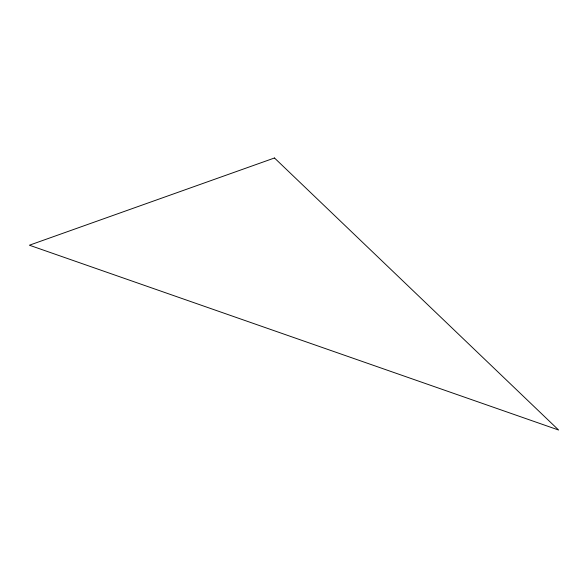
<?xml version="1.0" encoding="UTF-8"?>
<svg xmlns="http://www.w3.org/2000/svg" width="588" height="588" viewBox="0 0 588 588"><rect width="100%" height="100%" fill="white"/><g stroke="black" fill="none" stroke-linecap="round" stroke-linejoin="round"><path stroke-width="0.88" d="M274.486 157.981L29.4 245.211L558.6 430.019L274.486 157.981"/></g></svg>
